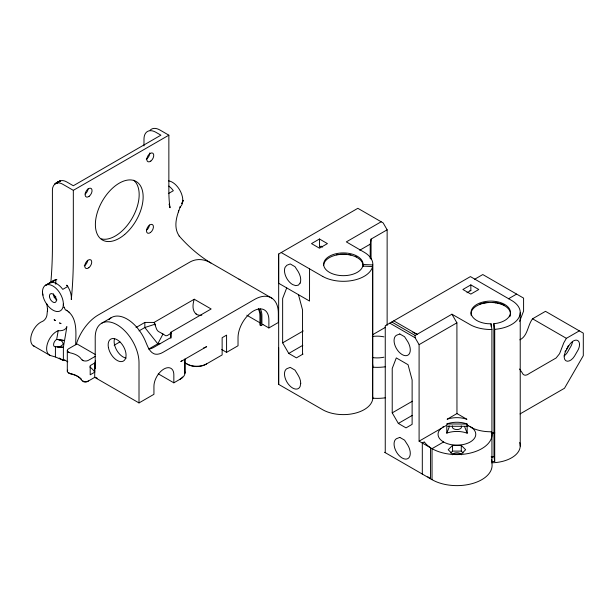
<?xml version="1.0" encoding="UTF-8"?>
<svg xmlns="http://www.w3.org/2000/svg" width="614" height="614" viewBox="0 0 614 614"><rect width="100%" height="100%" fill="white"/><g stroke="black" fill="none" stroke-linecap="round" stroke-linejoin="round"><path stroke-width="0.92" d="M67.302 350.678L67.302 371.363M184.914 373.427L184.914 359.06M258.302 309.149A20.408 11.781 -60 0 1 259.922 315.888L259.922 325.075L260.912 325.65L260.919 316.463A20.408 11.781 -60 0 0 258.732 308.903L258.502 308.451M260.328 308.942A21.812 12.595 -60 0 1 261.909 315.888L261.909 323.923L268.878 327.953L268.878 319.909A21.812 12.595 -60 0 0 253.452 310.999A21.812 12.595 -60 0 0 238.025 337.731L238.032 345.759L226.581 352.367L221.708 349.512M387.135 325.389L387.135 229.82L383.159 222.92L357.847 208.307L278.664 254.027L278.641 283.261L309.54 301.052L309.563 268.855L281.22 252.554M491.545 459.218L491.914 461.628L494.715 461.482L493.994 456.732L493.856 323.647L495.851 323.463A19.702 11.374 0 0 0 506.481 305.626A19.702 11.374 0 0 0 473.862 306.616A19.702 11.374 0 0 0 487.662 323.708L491.054 323.808L491.914 329.472L491.937 463.401A35.182 20.316 0 0 1 471.89 483.694A35.182 20.316 0 0 1 432.033 479.672L384.556 452.265M94.717 372.191L94.733 362.989L90.197 365.606L90.197 374.801L94.717 372.191L93.988 371.063A32.373 18.689 0 0 0 89.805 366.926M170.892 338.245L170.915 332.205L211.139 308.98L194.254 299.233L154.076 322.427L144.866 322.427L136.009 327.538M467.223 426.316L446.769 426.254L446.808 433.139L448.35 432.624A18.857 10.891 0 0 1 467.185 433.192L467.101 424.021L465.473 423.43A18.857 10.891 0 0 0 448.35 423.43L446.931 423.959L446.931 425.088L419.093 441.174L419.093 344.646L415.11 337.754L415.11 335.459L451.935 314.199L470.639 324.921A29.487 17.023 0 0 0 491.261 329.495L491.914 329.472M94.725 367.863L94.717 377.364L87.441 381.563A2.817 1.627 0 0 1 83.949 381.785L82.79 380.941M144.866 322.427L144.835 327.531L157.798 343.809L160.607 343.594M170.907 332.872A12.664 7.314 60 0 1 170.278 333.747L167.315 335.536A8.995 5.05 -64.5 0 1 165.55 335.674L163.447 334.277A12.664 7.314 60 0 1 162.203 333.555L158.404 331.483A8.995 8.696 -75.7 0 1 156.654 329.288L154.076 322.427M94.733 367.249L94.717 368.17L94.733 367.249A33.778 19.502 -60 0 1 95.523 360.625M34.683 346.396A14.076 8.128 -60 0 1 31.514 334.469A14.076 8.128 -60 0 1 42.358 321.444A5.633 3.247 -60 0 0 46.948 315.143L47.524 309.51L46.887 303.968M168.566 180.869A14.774 8.535 60 0 1 182.795 200.333L182.749 201.423A14.774 8.535 60 0 1 180.063 206.887M42.496 292.602L42.519 293.17A14.774 8.535 60 0 0 52.919 310.131A14.774 8.535 60 0 0 63.326 305.196L63.372 304.107A14.774 8.535 60 0 0 52.919 286.001A14.774 8.535 60 0 0 42.473 292.034L42.665 293.638L42.473 292.034M47.416 311.605L47.478 310.684M278.649 347.608L278.664 384.379L322.764 409.776A29.48 17.023 0 0 0 354.032 413.46A29.48 17.023 0 0 0 372.782 398.555L372.821 264.826A29.472 17.015 0 0 0 364.47 252.415L346.334 241.885L381.164 221.777M372.406 363.688A29.472 17.015 0 0 1 372.813 367.103L372.997 367.203A35.175 20.308 0 0 0 385.293 366.796M372.805 397.112L372.782 397.404A29.487 17.023 0 0 1 372.575 398.686L372.568 266.583L362.69 266.1L362.383 267.236A19.702 11.374 0 0 1 331.491 273.376A19.702 11.374 0 0 1 333.202 254.541A19.702 11.374 0 0 1 362.813 262.508L363.396 266.054M75.66 344.761C75.89 332.857 77.955 316.126 65.322 309.74L63.956 306.916L64.247 307.583M182.788 200.502L182.55 201.423L182.795 200.333L182.749 201.423L182.795 200.333L182.673 201.039M370.219 258.548L370.219 244.18L371.071 239.092L387.135 229.82M372.568 266.583L372.468 266.952A29.472 17.015 0 0 1 352.651 280.437A29.472 17.015 0 0 1 322.787 276.477M63.326 305.196L63.372 304.107M194.254 299.233C192.65 304.107 191.821 311.075 196.664 314.406M180.048 207.417L180.347 206.657C177.139 214.777 173.915 224.187 177.392 232.714A140.744 81.263 -60 0 0 179.181 236.091M178.367 211.907L178.781 210.717M286.715 287.897L282.64 298.465L282.64 342.842L288.757 353.434L296.432 357.862L303.04 354.048M519.59 321.391L523.588 311.083L523.588 298.112L482.788 274.55L474.645 279.255M446.808 433.139L449.11 427.375L449.11 425.832M163.447 334.277L162.817 334.331L157.798 343.809L148.68 349.074M566.522 349.028L566.968 348.199M567.52 347.301L567.965 346.473M520.058 413.913L564.496 388.255L583.3 355.683L583.3 333.156L545.485 311.329L532.545 318.796C527.518 325.351 527.933 335.881 519.851 339.849M579.317 330.862L566.384 338.329L563.782 342.835L559.569 353.695L556.123 357.977L529.207 373.542A8.442 4.874 -60 0 1 522.291 372.928L519.544 369.014M568.065 346.212L568.51 345.582M441.098 428.326L440.108 429.339A18.857 10.891 0 0 0 445.564 442.978A18.857 10.891 0 0 0 469.771 442.249A18.857 10.891 0 0 0 472.726 428.349L470.247 426.561M452.549 445.357L448.189 449.724L452.549 454.084L461.275 454.084L465.635 449.724L461.275 445.357L452.549 445.357L452.549 451.106L450.676 452.971M57.969 182.588A14.774 8.535 60 0 1 58.514 181.99L59.136 181.483C55.176 182.657 52.129 186.119 52.405 190.325L52.428 246.26A422.225 243.773 -60 0 1 50.793 283.161M55.153 183.786L60.556 180.808A14.774 8.535 60 0 1 66.857 182.005L73.327 185.743L160.899 135.18L155.925 132.309A16.893 9.747 60 0 0 143.983 139.201L143.983 145.894M56.572 183.095L60.556 180.808L55.828 183.371M56.718 183.056L60.556 180.808M45.881 285.088L54.224 280.253A14.813 9.287 65.6 0 1 55.759 279.639L56.864 279.47L50.839 282.478A14.774 8.535 60 0 1 62.781 289.371L67.755 286.5L66.711 285.149L67.701 286.531A14.82 9.433 64.8 0 1 69.006 288.803A14.521 9.31 64.8 0 1 69.735 290.391A15.143 9.786 64.8 0 1 70.595 292.916A14.444 9.456 64.7 0 1 71.163 295.495A15.25 10.039 64.5 0 1 71.347 298.765L71.301 299.525A422.225 243.773 -60 0 0 73.327 258.325L73.327 190.34L62.874 184.307A14.774 8.535 60 0 0 56.902 183.018M45.198 285.479L54.224 280.253L53.763 280.552A15.143 9.486 66.5 0 0 53.318 280.89M56.035 183.279L59.819 181.092L55.344 183.67M73.327 190.34L168.858 135.18L168.858 191.092A140.744 81.263 -60 0 0 169.994 207.724L169.886 207.064M168.366 193.594L173.34 190.724A14.774 8.535 60 0 0 168.827 186.073M54.155 297.36L55.813 296.401M101.632 323.256L111.579 317.507M114.15 345.245L119.953 341.891M139.025 330.877L144.835 327.531L154.805 324.269M95.354 356.312L88.439 360.303A4.221 2.441 0 0 1 83.197 360.641L81.462 359.374A18.297 10.561 0 0 0 70.142 352.843L67.954 351.837A4.221 2.441 0 0 1 68.538 348.813L76.988 343.932L95.231 354.462M319.464 239.007L311.505 243.604L319.464 248.202L327.423 243.604L319.464 239.007L319.464 247.066L321.068 246.137L322.649 247.058M359.712 250.243L370.219 244.18M260.912 325.65L262.907 324.499M94.717 377.364L139.01 402.93L153.937 394.311L153.937 386.267A14.076 8.128 -60 0 1 163.884 369.029A14.076 8.128 -60 0 1 173.839 374.778L173.839 382.821L180.8 378.8A14.076 8.128 0 0 0 184.553 371.194M268.878 327.953L278.334 322.488L278.334 313.293A33.778 19.502 -60 0 0 254.449 299.509L162.894 352.367A19.702 11.374 -60 0 1 154.275 353.894C149.632 352.06 147.828 346.856 146.025 342.627A30.961 17.875 60 0 0 108.862 319.764M282.64 342.842L303.255 330.946M288.757 353.434L302.794 345.329M372.675 334.691L385.531 327.27M470.846 284.896L462.879 289.493L470.846 294.091L478.805 289.493L470.846 284.896L470.846 290.522L466.978 292.755M419.093 344.646L456.908 322.818L451.935 314.199M508.476 298.788L516.62 294.091M392.223 412.861L392.223 368.477L396.299 357.916L408.057 364.708L412.124 379.974L412.124 424.351L406.015 427.881L398.34 423.445L392.223 412.861L412.37 401.226M398.34 423.445L412.178 415.455M456.962 413.567L447.145 419.239L448.35 418.832A18.857 10.891 0 0 1 465.473 418.832L466.916 419.316L456.962 413.567L456.908 322.818M443.577 441.98L432.033 448.65L432.033 479.672M54.715 184.139L58.514 181.99M479.849 304.022L481.161 303.569M482.75 303.178L487.869 302.387M55.759 279.631L56.503 279.493M336.457 254.756L337.884 254.472M201.806 315.097C200.578 315.926 196.534 314.498 196.917 314.552L195.904 313.877M491.737 457.092L492.328 457.077M170.278 333.747L170.907 333.701M340.026 254.234L346.649 254.204M493.856 323.647L494.715 329.334L495.36 329.288A29.487 17.023 0 0 0 518.623 318.014A29.487 17.023 0 0 0 512.314 300.86L470.416 276.599L385.254 325.765L385.254 452.671M55.552 346.772L60.233 346.603L62.874 344.631A2.832 2.533 5.9 0 0 63.081 343.479C62.574 340.632 59.236 339.496 56.672 339.442A4.221 2.441 -60 0 0 53.641 343.978A4.221 2.441 -60 0 0 55.552 346.772A39.411 22.749 -60 0 0 55.413 350.072L55.413 356.964L63.372 360.41L65.36 360.41M493.994 456.732L491.185 456.816L492.021 457.062M491.806 462.779L493.318 462.733A29.487 17.023 0 0 0 519.69 442.525M452.549 451.106L461.275 451.106L463.148 452.971M446.931 423.959L467.101 424.021M491.154 432.801L494.823 432.931M491.86 432.816L494.554 432.908M57.01 346.971L63.488 347.24L57.739 346.987M362.989 264.488L372.805 264.964M469.848 290.453L470.846 290.522M372.813 398.21L372.997 398.225A35.175 20.308 0 0 0 385.293 397.826M492.735 302.364L496.242 302.687L494.047 302.387M493.08 302.38L496.242 302.687M55.413 356.964L50.601 355.583A14.076 8.128 -60 0 1 47.416 343.725A14.076 8.128 -60 0 1 58.176 330.677C61.392 331.046 65.921 330.255 66.857 326.633A422.217 243.766 -60 0 1 64.531 340.547L64.033 343.234A33.778 19.502 -60 0 0 63.372 350.072L63.372 359.259L67.816 361.83M58.391 339.626L64.531 340.547L57.831 339.527M350.916 254.864L348.844 254.503M497.486 302.94L499.144 303.308M500.387 303.6L501.623 304.007M68.714 372.46A2.817 1.627 0 0 0 69.144 373.235L70.602 373.903A19.702 11.374 0 0 1 81.485 379.229M467.223 425.149L468.781 425.801M502.244 304.206L504.416 305.158M355.468 256.284L356.703 256.813M467.101 425.149L473.839 428.695A29.495 17.023 0 0 0 491.261 431.765L491.937 432.371A35.182 20.316 0 0 1 471.89 452.664A35.182 20.316 0 0 1 432.033 448.65L419.093 441.174M67.187 310.707L66.274 310.185M412.884 332.258L417.106 334.308L393.789 320.846M82.146 360.096L83.197 360.641M83.243 381.424L83.949 381.785M532.545 318.796L566.384 338.329M168.858 135.18L159.909 130.007A16.893 9.747 60 0 0 150.123 130.237M309.563 268.855L322.764 276.477M391.793 321.997L415.11 335.459M389.806 323.141L415.11 337.754M238.953 279.155L271.856 298.158M246.813 315.212L260.252 322.972M184.307 362.437L187.769 364.432A12.664 7.314 0 0 0 205.682 364.432L222.138 354.93L222.138 337.692L226.581 335.129L226.581 352.367M158.235 373.811L173.839 382.821M95.546 377.265L97.212 378.224M59.259 358.039L63.372 360.41M33.279 345.728L49.872 355.314M240.013 279.769L210.932 262.969C206.527 260.298 201.208 258.931 196.089 259.845A29.787 23.386 86.3 0 0 189.757 262.155L98.202 315.02A33.778 19.502 -60 0 0 76.374 344.001M67.954 351.837L68.898 352.444M69.144 373.235L69.773 373.642M471.567 427.405L472.189 427.95M69.674 312.695L68.891 311.966M162.203 333.555L162.817 334.331M67.072 285.587L67.701 286.531M464.714 426.937L467.185 433.192M42.965 294.59L43.141 295.096M298.473 294.689L302.548 309.955L302.548 354.332M362.989 265.862L362.813 263.89A19.702 11.374 0 0 0 342.32 254.311A19.702 11.374 0 0 0 323.67 265.071M491.185 326.648L491.054 323.808M47.508 308.888L47.508 309.778M520.227 312.772L520.227 446.071M494.715 329.334L494.715 461.482M461.275 445.357L461.275 451.106M422.309 474.062L422.309 443.032L424.305 441.888L424.619 442.349A35.182 20.316 0 0 0 430.521 447.713L430.521 478.743A35.182 20.316 0 0 1 427.812 476.725M371.071 239.092L371.071 259.162M278.664 254.027L278.664 384.379M184.914 359.267L184.914 372.675M170.915 332.205L170.915 337.462L153.999 347.232A19.702 11.29 -59.6 0 1 149.509 348.975M139.01 402.93L139.01 362.705A30.961 17.875 60 0 0 117.113 324.791A30.961 17.875 60 0 0 95.216 337.431L95.216 368.454A33.778 19.502 -60 0 1 95.408 364.893M55.813 279.6L55.813 284.267M206.68 363.856A14.076 8.128 0 0 1 186.771 363.856M182.558 376.996A12.664 7.314 0 0 1 179.81 379.375M67.717 370.165A4.221 2.441 0 0 0 70.142 373.527A18.297 10.561 0 0 1 81.462 380.058A4.221 2.441 0 0 0 88.439 380.987M210.917 263.015A162.81 127.812 86.3 0 1 179.211 236.045M169.05 204.124A15.235 6.432 57.9 0 1 169.832 207.033M56.948 299.924A4.927 2.847 60 0 1 53.326 293.814M52.121 282.217A15.143 9.486 66.5 0 1 52.497 281.734M58.176 330.677A416.553 240.496 -60 0 1 56.672 339.442M149.778 152.932A4.927 2.847 -60 0 1 146.293 159.126M133.691 180.24A33.778 19.502 -60 0 1 132.693 217.272A33.778 19.502 -60 0 1 101.249 238.861M88.055 188.836A4.927 2.847 -60 0 1 85.154 194.001M87.725 260.275A4.927 2.847 -60 0 1 84.271 265.808M149.432 225.023A4.927 2.847 -60 0 1 146.531 230.181M203.572 347.977A14.076 8.128 0 0 0 206.68 346.618L180.8 361.562A14.076 8.128 0 0 0 182.465 360.403M155.426 325.044A12.664 7.314 60 0 1 154.812 323.44M126.192 358.115A12.664 7.314 60 0 1 116.913 350.556A12.664 7.314 60 0 1 114.534 338.59M383.942 357.194A18.857 10.891 0 0 1 372.307 357.548M372.307 336.51A18.857 10.891 0 0 1 383.942 336.863M442.257 427.428A18.857 10.891 0 0 1 443.577 426.584M452.411 454.797A4.643 2.679 0 0 1 456.908 452.787A4.643 2.679 0 0 1 461.413 454.797M461.229 425.901A4.643 2.679 0 0 1 456.908 429.57A4.643 2.679 0 0 1 452.595 425.901M572.417 342.075A8.726 5.035 -60 0 1 570.513 346.987L567.528 352.16A8.726 5.035 -60 0 1 564.043 355.959M565.525 350.748A4.505 2.602 -60 0 1 564.987 351.515M471.283 315.634A19.702 11.374 0 0 1 491.776 302.495A19.702 11.374 0 0 1 509.781 316.793M579.516 344.538L579.386 346.096A8.726 5.035 -60 0 1 577.475 351.008L574.489 356.181A8.726 5.035 -60 0 1 565.778 360.687A8.726 5.035 -60 0 1 566.231 350.356L569.216 345.191A8.726 5.035 -60 0 1 575.257 340.225A8.726 5.035 -60 0 1 579.386 343.134L579.516 344.538M300.73 383.297L300.116 386.528A11.474 6.624 60 0 1 288.112 383.834A11.474 6.624 60 0 1 286.853 368.692L290.215 367.379L294.981 370.119C297.429 374.264 300.691 378.209 300.73 383.297M181.944 202.927L181.675 203.556L181.944 202.927M300.108 283.108L298.366 285.126L295.725 285.64L292.602 284.574A11.474 6.639 60 0 1 285.096 267.297L286.868 265.263L290.238 263.943L294.989 266.683L298.358 271.879A11.474 6.639 60 0 1 300.108 283.108M399.798 333.97L396.437 335.29A11.474 6.624 60 0 0 396.437 348.537A11.474 6.624 60 0 0 407.911 355.161A11.474 6.624 60 0 0 407.911 341.914L404.557 336.718L399.798 333.97M399.798 437.391L396.437 438.711A11.474 6.624 60 0 0 396.437 451.958A11.474 6.624 60 0 0 407.911 458.581A11.474 6.624 60 0 0 407.911 445.334L404.557 440.138L399.798 437.391M59.65 322.979L60.893 323.624L59.65 322.979M54.823 320.17L54.07 319.71L55.421 320.569L54.823 320.17M49.481 296.731A4.927 2.847 60 0 0 55.122 302.456A4.927 2.847 60 0 0 54.155 295.019A4.927 2.847 60 0 0 49.481 296.731M150.837 161.045A4.927 2.847 -60 0 0 152.978 153.3A4.927 2.847 -60 0 0 147.022 157.852A4.927 2.847 -60 0 0 150.837 161.045M124.719 234.441A33.778 19.502 -60 0 0 136.676 181.813A33.778 19.502 -60 0 0 96.398 215.974A33.778 19.502 -60 0 0 124.719 234.441M89.137 196.296A4.927 2.847 -60 0 0 91.271 188.544A4.927 2.847 -60 0 0 85.323 193.103A4.927 2.847 -60 0 0 89.137 196.296M88.807 267.727A4.927 2.847 -60 0 0 90.949 259.983A4.927 2.847 -60 0 0 84.993 264.534A4.927 2.847 -60 0 0 88.807 267.727M150.514 232.483A4.927 2.847 -60 0 0 152.648 224.732A4.927 2.847 -60 0 0 146.7 229.291A4.927 2.847 -60 0 0 150.514 232.483M108.402 347.463A12.664 7.314 60 0 0 123.284 361.124A12.664 7.314 60 0 0 119.646 341.614A12.664 7.314 60 0 0 108.402 347.463"/></g></svg>
